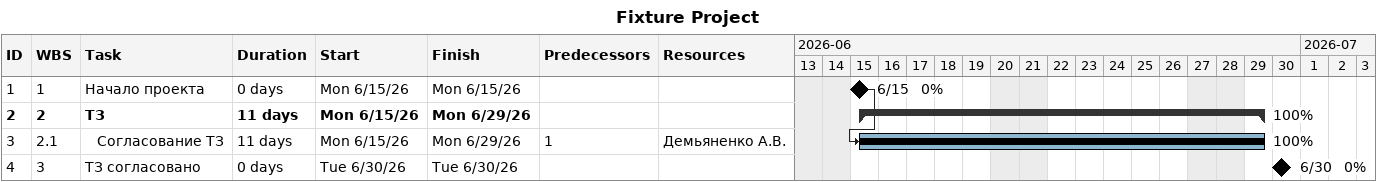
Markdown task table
Fixture Project

| ID | WBS | Task | Duration | Start | Finish | Predecessors | Resources | % complete |
|---|---|---|---|---|---|---|---|---|
| 1 | 1 | Начало проекта | 0d | 2026-06-15 | 2026-06-15 |  |  | 0 |
| 2 | 2 | **ТЗ** | 11d | 2026-06-15 | 2026-06-29 |  |  | 100 |
| 3 | 2.1 | Согласование ТЗ | 11d | 2026-06-15 | 2026-06-29 | 1 | Демьяненко А.В. | 100 |
| 4 | 3 | ТЗ согласовано | 0d | 2026-06-30 | 2026-06-30 |  |  | 0 |
